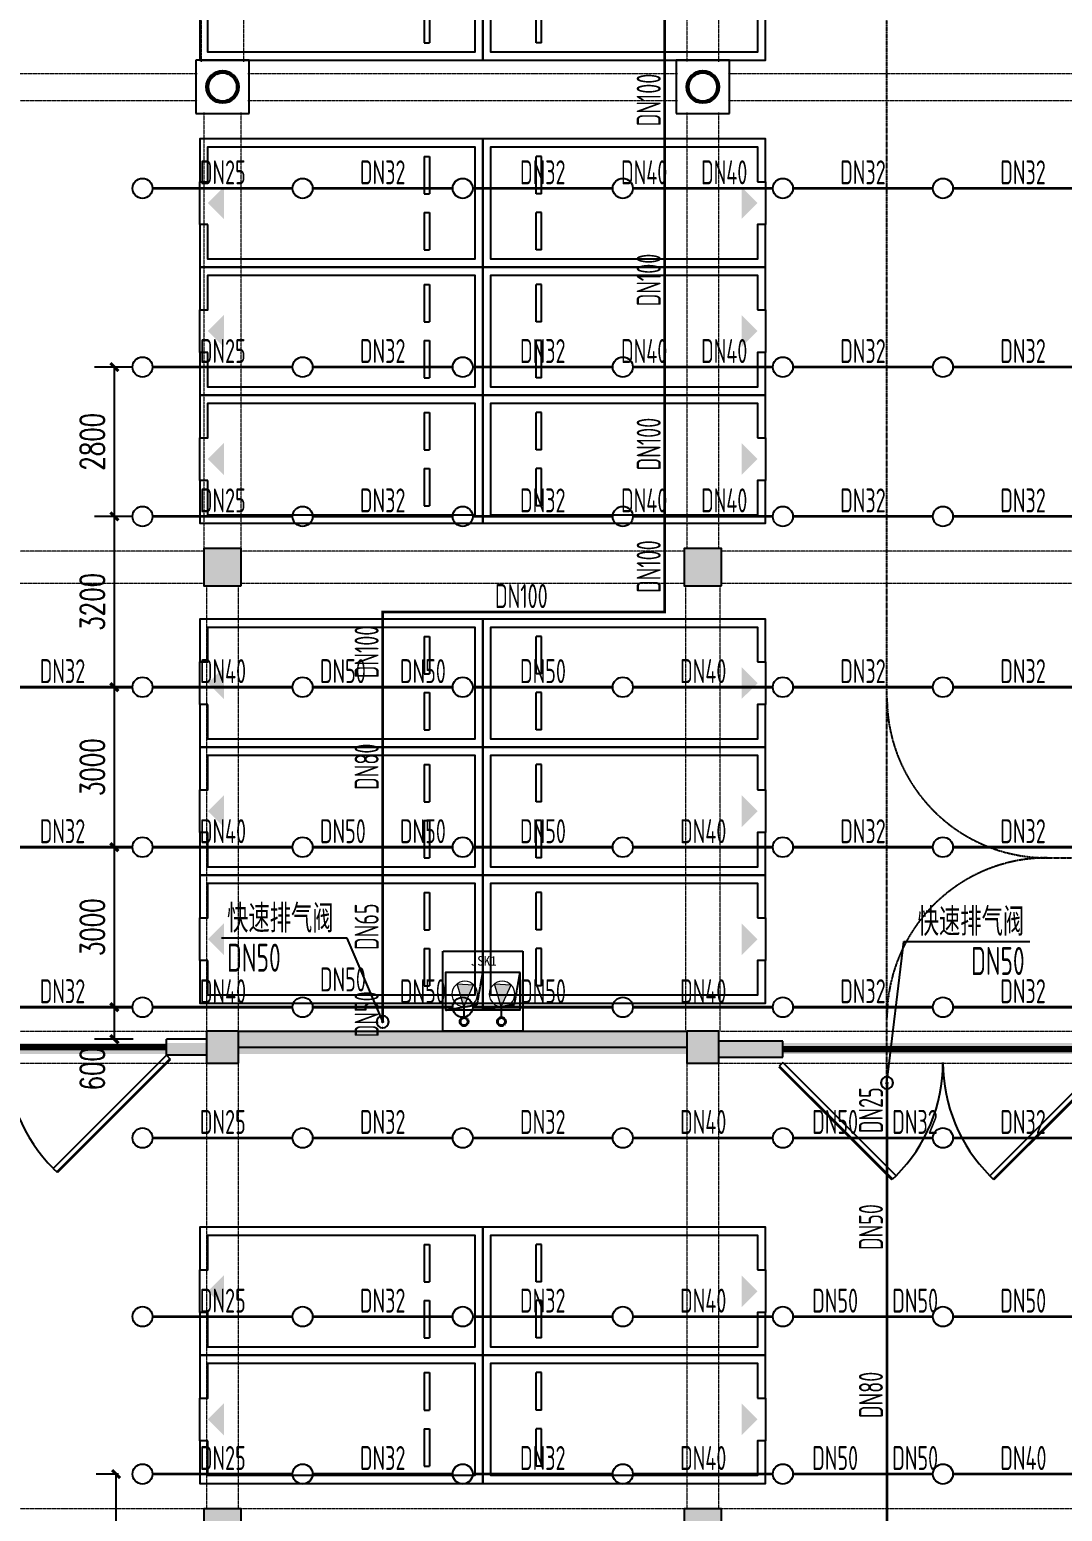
# Model space of a CAD drawing. Extents: x 6824721 to 16538177, y 2478193 to 6665639.
# Drawn here: x 8830099 to 8849452, y 2838751 to 2866526 of the extents above; entities that cross this region are included whole.
import ezdxf

# ---------------------------------------------------------------- set-up
doc = ezdxf.new("R2010")
doc.units = 0
doc.header["$LTSCALE"] = 10
for name, pattern in [('__DASH', [0.35, 0.25, -0.1]), ('DASH', [0.35, 0.25, -0.1]), ('DASHEDX2', [1.5, 1, -0.5]), ('排水', [1.1, 1, -0.1])]:
    doc.linetypes.add(name, pattern=pattern)
for name, color, linetype, lineweight in [('$0$A-PUB_HATCH', 8, 'Continuous', 0), ('GPS-污水', 2, '排水', 40), ('钢梁', 141, 'Continuous', 18)]:
    doc.layers.add(name, color=color, linetype=linetype, lineweight=lineweight)
for name, color, linetype in [('0-wo', 8, 'Continuous'), ('0-绿', 3, 'Continuous'), ('00-停车位', 67, 'Continuous'), ('PUB_HATCH', 8, 'Continuous'), ('S-梁-虚线', 4, 'DASH'), ('W-EQUIP_喷头', 7, 'Continuous'), ('W-PIPE-喷淋中', 6, 'Continuous'), ('W-TEXT_喷淋', 7, 'Continuous'), ('W-TWT_DIM', 3, 'Continuous'), ('W-TWT_LEAD', 3, 'Continuous'), ('W-VALVE_喷淋', 7, 'Continuous'), ('WALL', 9, 'Continuous'), ('排水', 224, 'DASHEDX2'), ('集水坑', 4, 'Continuous')]:
    doc.layers.add(name, color=color, linetype=linetype)
doc.styles.add('_TCH_DIM_T3', font='SIMPLEX', dxfattribs={"width": 0.705882, "bigfont": 'GBCBIG'})
doc.styles.add('_TWT_PIPEDN', font='TSSDENG', dxfattribs={"width": 0.8, "height": 3.5, "bigfont": 'TSSDCHN'})
doc.styles.add('_TWT_SERIAL', font='TSSDENG', dxfattribs={"width": 0.8, "height": 3.5, "bigfont": 'TSSDCHN'})
doc.styles.get("Standard").update_dxf_attribs({"font": 'TSSDENG.shx', "width": 0.7, "bigfont": 'TSSDCHN.shx'})
doc.styles.add('黑体', font='simhei.ttf', dxfattribs={"width": 0.65})
doc.dimstyles.new('_TWT_ARCH&&150', dxfattribs={"dimtxt": 446.25, "dimasz": 150, "dimexe": 375, "dimexo": 450, "dimgap": 189.375, "dimtad": 1, "dimdec": 0, "dimzin": 0, "dimdsep": 46, "dimtxsty": '_TCH_DIM_T3', "dimblk": 'ARCHTICK', "dimcen": 0.09, "dimclrt": 7, "dimazin": 2, "dimtfac": 1, "dimtdec": 0, "dimtix": 1, "dimtmove": 2, "dimatfit": 3, "dimfxl": 0, "dimtolj": 1, "dimtzin": 0, "dimarcsym": 0})

# ---------------------------------------------------------------- blocks, each defined once
blk = doc.blocks.new('车位2400x5300')
at = {"layer": '00-停车位', "color": 251}
for p, q in [((-875, -1000), (-175, -1000)), ((-875, -1100), (-875, -1000)), ((-875, -1100), (-175, -1100)), ((-175, -1100), (-175, -1000)), ((175, -1000), (875, -1000)), ((175, -1100), (175, -1000)), ((175, -1100), (875, -1100)), ((875, -1100), (875, -1000)), ((400, -5300), (-400, -5300))]:
    blk.add_line(p, q, dxfattribs=at)
blk.add_lwpolyline([(400, -5150), (400, -5300), (1200, -5300), (1200, 0), (-1200, 0), (-1200, -5300), (-400, -5300), (-400, -5150), (-1050, -5150), (-1050, -150), (1050, -150), (1050, -5150), (400, -5150)], dxfattribs=at)
blk.add_lwpolyline([(0, -5150, 0, 600, 0), (0, -4850, 600, 600, 0)], format="xyseb", dxfattribs=at)
blk = doc.blocks.new('_FZH')
blk.add_lwpolyline([(-0.5, -0.5), (0.5, -0.5), (0.5, 0.5), (-0.5, 0.5)], close=True)
at = {"layer": 'PUB_HATCH'}
blk.add_solid([(-0.5, -0.5), (0.5, -0.5), (-0.5, 0.5), (0.5, 0.5)], dxfattribs=at)
blk = doc.blocks.new('$DorLib2D$00000091')
for p, q in [((-0.5, 0.0417), (-0.1464, 0.3952)), ((-0.1464, 0.3952), (-0.1582, 0.407)), ((0.1464, 0.3952), (0.1582, 0.407)), ((0.5, 0.0417), (0.1464, 0.3952)), ((-0.5, 0.0417), (-0.5118, 0.0535)), ((0.5, 0.0417), (0.5118, 0.0535))]:
    blk.add_line(p, q)
at = {"const_width": 0.00833}
for points in [[(-0.5118, 0.0535), (-0.1582, 0.407)], [(0.5118, 0.0535), (0.1582, 0.407)]]:
    blk.add_lwpolyline(points, dxfattribs=at)
for centre, start, end in [((-0.5, 0.0417), 0, 45), ((0.5, 0.0417), 135, 180)]:
    blk.add_arc(centre, 0.5, start, end)
blk = doc.blocks.new('$DorLib2D$00000213')
at = {"color": 0, "linetype": 'DASH', "const_width": 0.02}
blk.add_lwpolyline([(0.5, 0), (-0.5, 0)], dxfattribs=at)
blk = doc.blocks.new('$SB01_1')
h = blk.add_hatch(color=256)
h.dxf.hatch_style = 1
h.paths.add_polyline_path([(-0.381, -0.323), (0.5, 0), (-0.381, 0.323)])
h.paths.add_polyline_path([(0, 0), (0.002, 0), (0.002, 0.001), (0, 0.001)], flags=24)
h.paths.add_polyline_path([(0, -0.002), (0.003, -0.002), (0.003, -0.001), (0, -0.001)], flags=24)
h.paths.add_polyline_path([(0, -0.003), (0.003, -0.003), (0.003, -0.002), (0, -0.002)], flags=24)
for p, q in [((0.5, 0), (-0.381, 0.323)), ((-0.381, 0.323), (-0.381, -0.323)), ((0.5, 0), (-0.381, -0.323))]:
    blk.add_line(p, q)
blk.add_circle((0, 0), 0.5)
at = {"flags": 1}
for tag, p in [('UNIT', (0, 0)), ('SPEC', (0, -0.002)), ('WHAT', (0, -0.003))]:
    blk.add_attdef(tag, p, '', height=0.001, dxfattribs=at)
blk = doc.blocks.new('人防集水坑')
at = {"layer": 'GPS-污水', "color": 8, "linetype": '排水', "const_width": 35}
for points in [[(307486, 701151), (307284, 701151)], [(307486, 700451), (307284, 700451)]]:
    blk.add_lwpolyline(points, dxfattribs=at)
at = {"layer": 'GPS-污水', "color": 8, "linetype": '排水'}
for centre in [(307561, 701151), (307561, 700451)]:
    blk.add_circle(centre, 75, dxfattribs=at)
at = {"layer": '集水坑', "color": 8, "linetype": 'DASH', "ltscale": 0.5}
blk.add_lwpolyline([(306241, 700051), (306241, 701551), (307741, 701551), (307741, 700051)], close=True, dxfattribs=at)
at = {"layer": '集水坑', "color": 8, "linetype": 'Continuous', "ltscale": 0.5}
for points in [[(306641, 701501), (306641, 700801), (307341, 700801), (307341, 701501)], [(306641, 700801), (306641, 700101), (307341, 700101), (307341, 700801)]]:
    blk.add_lwpolyline(points, close=True, dxfattribs=at)
at = {"layer": '集水坑', "color": 8, "linetype": 'DASH', "ltscale": 0.5}
for points in [[(307341, 700801), (307237, 701397), (306641, 701501)], [(307347, 700101), (307243, 700697), (306647, 700801)]]:
    blk.add_lwpolyline(points, dxfattribs=at)
at = {"layer": '$0$A-PUB_HATCH', "color": 8, "linetype": '排水', "xscale": -480.0000000000002, "yscale": 480.0000000000002, "zscale": 480.0000000000002, "rotation": 176.2535374729293}
for p in [(307045, 701164, 0), (307045, 700464, 0)]:
    blk.add_blockref('$SB01_1', p, dxfattribs=at)
blk = doc.blocks.new('42pk')
at = {"layer": '排水', "color": 8, "linetype": 'DASH'}
for points in [[(538126, 750265, 0, 0, 0), (538838, 749553, 160, 0, 0), (539262, 749129, 0, 0, 0)], [(542107, 750265, 0, 0, 0), (541395, 749553, 160, 0, 0), (540971, 749129, 0, 0, 0)]]:
    blk.add_lwpolyline(points, format="xyseb", dxfattribs=at)
at = {"layer": '集水坑', "color": 8, "linetype": 'Continuous', "rotation": 270}
blk.add_blockref('人防集水坑', (-160684, 1055266), dxfattribs=at)
at = {"layer": '0-绿', "color": 8, "linetype": 'DASH', "style": '黑体'}
blk.add_text('JSK1', height=179.2, dxfattribs=at).set_placement((539891, 748754, 0))
blk = doc.blocks.new('jkytk')
at = {"layer": 'WALL', "color": 1, "const_width": 200}
for points in [[(8591664, 2868734), (8581726, 2860820), (8579919, 2863088), (8574962, 2859140), (8576768, 2856872), (8573042, 2852788), (8570886, 2854728), (8567106, 2850529), (8569261, 2848589), (8565848, 2844799), (8558488, 2851427), (8549989, 2851427), (8549989, 2856077), (8515539, 2856077)], [(8498859, 2828327), (8482776, 2828327), (8482776, 2792327), (8498891, 2792327), (8498891, 2783328), (8504550, 2783328), (8512897, 2775813), (8515479, 2778680), (8515479, 2788843), (8565856, 2844792), (8558488, 2851427), (8549989, 2851427), (8549989, 2856072), (8515539, 2856072), (8515539, 2864326), (8498940, 2864325), (8498889, 2828327)]]:
    blk.add_lwpolyline(points, dxfattribs=at)
blk = doc.blocks.new('LIANGMOBAN')
at = {"layer": 'S-梁-虚线', "color": 8, "lineweight": 18}
for p, q in [((1963841, 163003), (1963841, 151953)), ((1964641, 151953), (1964641, 163003)), ((1972941, 160003), (1972941, 151953)), ((1973541, 151953), (1973541, 160003)), ((1963766, 151728), (1955716, 151728)), ((1972766, 151728), (1964716, 151728)), ((1981916, 151728), (1973716, 151728)), ((1955716, 151228), (1963766, 151228)), ((1964716, 151228), (1972766, 151228)), ((1973716, 151228), (1981941, 151228)), ((1963891, 151003), (1963891, 142828)), ((1964591, 142828), (1964591, 151003)), ((1972941, 151003), (1972941, 142828)), ((1973541, 142828), (1973541, 151003)), ((1963891, 142778), (1955591, 142778)), ((1972891, 142778), (1964591, 142778)), ((1981941, 142778), (1973591, 142778)), ((1955591, 142178), (1963891, 142178)), ((1963941, 142128), (1963941, 133778)), ((1964541, 133778), (1964541, 142128)), ((1964591, 142178), (1972891, 142178)), ((1972916, 142128), (1972916, 133778)), ((1973566, 133778), (1973566, 142128)), ((1973591, 142178), (1981941, 142178)), ((1955541, 133778), (1963941, 133778)), ((1973566, 133778), (1981941, 133778)), ((1955541, 133178), (1963941, 133178)), ((1963941, 133178), (1963941, 124828)), ((1964541, 124828), (1964541, 133178)), ((1972941, 133178), (1972941, 124828)), ((1973541, 124828), (1973541, 133178)), ((1973541, 133178), (1981941, 133178)), ((1963891, 124828), (1955591, 124828)), ((1972891, 124828), (1964591, 124828)), ((1981891, 124828), (1973591, 124828))]:
    blk.add_line(p, q, dxfattribs=at)
blk = doc.blocks.new('_ArchTick')
at = {"color": 0, "linetype": 'ByBlock', "const_width": 0.4}
blk.add_lwpolyline([(-0.5, -0.5), (0.5, 0.5)], dxfattribs=at)
blk = doc.blocks.new('*D458')
at = {"layer": 'Defpoints', "color": 0, "transparency": 16777216}
for p in [(8831687, 2860201), (8832490, 2860201), (8832490, 2857401)]:
    blk.add_point(p, dxfattribs=at)
at = {"layer": 'W-TWT_DIM', "color": 0, "lineweight": -2, "transparency": 16777216}
for p, q in [((8832040, 2860201), (8831312, 2860201)), ((8831687, 2857401), (8831687, 2860201)), ((8832040, 2857401), (8831312, 2857401))]:
    blk.add_line(p, q, dxfattribs=at)
at = {"layer": 'W-TWT_DIM', "color": 0, "lineweight": -2, "transparency": 16777216, "xscale": 150, "yscale": 150, "zscale": 150}
for p, rotation in [((8831687, 2860201), 90), ((8831687, 2857401), 270)]:
    blk.add_blockref('_ArchTick', p, dxfattribs=dict(at, rotation=rotation))
at = {"layer": 'W-TWT_DIM', "color": 7, "transparency": 16777216, "insert": (8831275, 2858801), "char_height": 446.2, "attachment_point": 5, "rotation": 90, "style": '_TCH_DIM_T3'}
blk.add_mtext('\\A1;2800', dxfattribs=at)
blk = doc.blocks.new('*D459')
at = {"layer": 'Defpoints', "color": 0, "transparency": 16777216}
for p in [(8831687, 2857401), (8832490, 2857401), (8832490, 2854201)]:
    blk.add_point(p, dxfattribs=at)
at = {"layer": 'W-TWT_DIM', "color": 0, "lineweight": -2, "transparency": 16777216}
for p, q in [((8832040, 2857401), (8831312, 2857401)), ((8831687, 2854201), (8831687, 2857401)), ((8832040, 2854201), (8831312, 2854201))]:
    blk.add_line(p, q, dxfattribs=at)
at = {"layer": 'W-TWT_DIM', "color": 0, "lineweight": -2, "transparency": 16777216, "xscale": 150, "yscale": 150, "zscale": 150}
for p, rotation in [((8831687, 2857401), 90), ((8831687, 2854201), 270)]:
    blk.add_blockref('_ArchTick', p, dxfattribs=dict(at, rotation=rotation))
at = {"layer": 'W-TWT_DIM', "color": 7, "transparency": 16777216, "insert": (8831275, 2855801), "char_height": 446.2, "attachment_point": 5, "rotation": 90, "style": '_TCH_DIM_T3'}
blk.add_mtext('\\A1;3200', dxfattribs=at)
blk = doc.blocks.new('*D460')
at = {"layer": 'Defpoints', "color": 0, "transparency": 16777216}
for p in [(8831687, 2854201), (8832490, 2854201), (8832490, 2851201)]:
    blk.add_point(p, dxfattribs=at)
at = {"layer": 'W-TWT_DIM', "color": 0, "lineweight": -2, "transparency": 16777216}
for p, q in [((8832040, 2854201), (8831312, 2854201)), ((8831687, 2851201), (8831687, 2854201)), ((8832040, 2851201), (8831312, 2851201))]:
    blk.add_line(p, q, dxfattribs=at)
at = {"layer": 'W-TWT_DIM', "color": 0, "lineweight": -2, "transparency": 16777216, "xscale": 150, "yscale": 150, "zscale": 150}
for p, rotation in [((8831687, 2854201), 90), ((8831687, 2851201), 270)]:
    blk.add_blockref('_ArchTick', p, dxfattribs=dict(at, rotation=rotation))
at = {"layer": 'W-TWT_DIM', "color": 7, "transparency": 16777216, "insert": (8831275, 2852701), "char_height": 446.2, "attachment_point": 5, "rotation": 90, "style": '_TCH_DIM_T3'}
blk.add_mtext('\\A1;3000', dxfattribs=at)
blk = doc.blocks.new('*D461')
at = {"layer": 'Defpoints', "color": 0, "transparency": 16777216}
for p in [(8831687, 2851201), (8832490, 2851201), (8832490, 2848201)]:
    blk.add_point(p, dxfattribs=at)
at = {"layer": 'W-TWT_DIM', "color": 0, "lineweight": -2, "transparency": 16777216}
for p, q in [((8832040, 2851201), (8831312, 2851201)), ((8831687, 2848201), (8831687, 2851201)), ((8832040, 2848201), (8831312, 2848201))]:
    blk.add_line(p, q, dxfattribs=at)
at = {"layer": 'W-TWT_DIM', "color": 0, "lineweight": -2, "transparency": 16777216, "xscale": 150, "yscale": 150, "zscale": 150}
for p, rotation in [((8831687, 2851201), 90), ((8831687, 2848201), 270)]:
    blk.add_blockref('_ArchTick', p, dxfattribs=dict(at, rotation=rotation))
at = {"layer": 'W-TWT_DIM', "color": 7, "transparency": 16777216, "insert": (8831275, 2849701), "char_height": 446.2, "attachment_point": 5, "rotation": 90, "style": '_TCH_DIM_T3'}
blk.add_mtext('\\A1;3000', dxfattribs=at)
blk = doc.blocks.new('*D462')
at = {"layer": 'Defpoints', "color": 0, "transparency": 16777216}
for p in [(8831687, 2848201), (8832490, 2848201), (8832490, 2847601)]:
    blk.add_point(p, dxfattribs=at)
at = {"layer": 'W-TWT_DIM', "color": 0, "lineweight": -2, "transparency": 16777216}
for p, q in [((8832040, 2848201), (8831312, 2848201)), ((8831687, 2847601), (8831687, 2848201)), ((8832040, 2847601), (8831312, 2847601))]:
    blk.add_line(p, q, dxfattribs=at)
at = {"layer": 'W-TWT_DIM', "color": 0, "lineweight": -2, "transparency": 16777216, "xscale": 150, "yscale": 150, "zscale": 150}
for p, rotation in [((8831687, 2848201), 90), ((8831687, 2847601), 270)]:
    blk.add_blockref('_ArchTick', p, dxfattribs=dict(at, rotation=rotation))
at = {"layer": 'W-TWT_DIM', "color": 7, "transparency": 16777216, "insert": (8831275, 2847046), "char_height": 446.2, "attachment_point": 5, "rotation": 90, "style": '_TCH_DIM_T3'}
blk.add_mtext('\\A1;600', dxfattribs=at)
blk = doc.blocks.new('*D574')
at = {"layer": 'Defpoints', "color": 0, "transparency": 16777216}
for p in [(8831718, 2839451), (8832214, 2839451), (8832214, 2836601)]:
    blk.add_point(p, dxfattribs=at)
at = {"layer": 'W-TWT_DIM', "color": 0, "lineweight": -2, "transparency": 16777216}
for p, q in [((8831764, 2839451), (8831343, 2839451)), ((8831718, 2836601), (8831718, 2839451)), ((8831764, 2836601), (8831343, 2836601))]:
    blk.add_line(p, q, dxfattribs=at)
at = {"layer": 'W-TWT_DIM', "color": 0, "lineweight": -2, "transparency": 16777216, "xscale": 150, "yscale": 150, "zscale": 150}
for p, rotation in [((8831718, 2839451), 90), ((8831718, 2836601), 270)]:
    blk.add_blockref('_ArchTick', p, dxfattribs=dict(at, rotation=rotation))
at = {"layer": 'W-TWT_DIM', "color": 7, "transparency": 16777216, "insert": (8831305, 2838026), "char_height": 446.2, "attachment_point": 5, "rotation": 90, "style": '_TCH_DIM_T3'}
blk.add_mtext('\\A1;2850', dxfattribs=at)
blk = doc.blocks.new('$TwtSys$00000125')
blk.add_circle((0, 0, 0), 1)
blk = doc.blocks.new('*X173')
at = {"color": 0}
for p, q in [((67765, 41337), (67838, 41410)), ((67846, 41260), (67765, 41341)), ((67766, 41321), (67854, 41409)), ((67828, 41261), (67766, 41323)), ((67861, 41263), (67768, 41356)), ((67769, 41358), (67817, 41406)), ((67770, 41307), (67868, 41405)), ((67874, 41268), (67773, 41369)), ((67776, 41295), (67880, 41399)), ((67799, 41272), (67777, 41294)), ((67885, 41275), (67780, 41380)), ((67784, 41285), (67890, 41391)), ((67894, 41283), (67788, 41389)), ((67793, 41277), (67898, 41382)), ((67902, 41293), (67798, 41397)), ((67804, 41269), (67906, 41371)), ((67908, 41304), (67809, 41403)), ((67816, 41264), (67911, 41359)), ((67913, 41318), (67822, 41408)), ((67830, 41261), (67914, 41345)), ((67915, 41333), (67838, 41410)), ((67848, 41260), (67914, 41327)), ((67913, 41353), (67858, 41408)), ((67872, 41267), (67908, 41303))]:
    blk.add_line(p, q, dxfattribs=at)
blk = doc.blocks.new('$VALVE$00000374')
at = {"elevation": 0}
blk.add_lwpolyline([(-63, 0, 1), (63, 0, 1), (-63, 0, 1.063538)], format="xyb", dxfattribs=at)
at = {"color": 7}
for radius in [6.64, 4.98]:
    blk.add_circle((0, 0, 0), radius, dxfattribs=at)
for p in [(-63, 0, 0), (63, 0, 0)]:
    blk.add_point(p)
at = {"color": 7, "xscale": 0.0637181236379547, "yscale": 0.0637181236379547, "zscale": 0.0637181236379547}
blk.add_blockref('*X173', (-4323, -2634, 0), dxfattribs=at)

msp = doc.modelspace()

# ---------------------------------------------------------------- hatches: boundary and pattern name
at = {"layer": '0-wo'}
for points in [[(8842414.1, 2847451.5), (8842414.1, 2847751.5), (8834014.1, 2847751.5), (8834014.1, 2847451.5)], [(8843014.1, 2847564.6), (8843014.1, 2847264.6), (8844214.1, 2847264.6), (8844214.1, 2847564.6)]]:
    msp.add_hatch(color=8, dxfattribs=at).paths.add_polyline_path(points)
at = {"layer": 'W-PIPE-喷淋中'}
for points in [[(8836714.1, 2855609.1), (8836714.1, 2855635.4), (8836687.8, 2855635.4)], [(8836714.1, 2855609.1), (8836687.8, 2855609.1), (8836687.8, 2855635.4)], [(8842000.5, 2855609.1), (8842026.7, 2855609.1), (8842026.7, 2855582.9)], [(8842000.5, 2855609.1), (8842000.5, 2855582.9), (8842026.7, 2855582.9)]]:
    msp.add_hatch(color=256, dxfattribs=at).paths.add_polyline_path(points)

# ---------------------------------------------------------------- linework, layer by layer
at = {"layer": '0-wo', "color": 8}
for p, q in [((8834214.1, 2865951.5), (8833214.1, 2865951.5)), ((8833214.1, 2865951.5), (8833214.1, 2864951.5)), ((8834214.1, 2864951.5), (8834214.1, 2865951.5)), ((8843214.1, 2865951.5), (8842214.1, 2865951.5)), ((8842214.1, 2865951.5), (8842214.1, 2864951.5)), ((8843214.1, 2864951.5), (8843214.1, 2865951.5)), ((8833214.1, 2864951.5), (8834214.1, 2864951.5)), ((8842214.1, 2864951.5), (8843214.1, 2864951.5)), ((8833414.1, 2847601.5), (8832664, 2847601.5)), ((8832664, 2847301.5), (8832664, 2847601.5)), ((8834014.1, 2847751.5), (8842414.1, 2847751.5)), ((8844214.1, 2847564.6), (8843014.1, 2847564.6)), ((8844214.1, 2847564.6), (8843014.1, 2847564.6)), ((8844214.1, 2847264.6), (8844214.1, 2847564.6)), ((8844214.1, 2847264.6), (8844214.1, 2847564.6)), ((8833414.1, 2847301.5), (8832664, 2847301.5)), ((8834014.1, 2847451.5), (8842414.1, 2847451.5)), ((8843014.1, 2847264.6), (8844214.1, 2847264.6)), ((8843014.1, 2847264.6), (8844214.1, 2847264.6))]:
    msp.add_line(p, q, dxfattribs=at)
at = {"layer": '0-wo', "color": 8, "linetype": '__DASH', "ltscale": 1.5}
for points in [[(8813284.6, 2784317.7), (8845393.5, 2819978.2, 0.185339), (8846164.1, 2821985.6), (8846164.1, 2937489)], [(8849164.1, 2851001.5), (8859914.1, 2851001.5, 0.4142136), (8862914.1, 2854001.5), (8862914.1, 2937489)], [(8849164.1, 2851001.5, -0.4142136), (8846164.1, 2854001.5)], [(8849164.1, 2851001.5, 0.4142136), (8846164.1, 2848001.5)]]:
    msp.add_lwpolyline(points, format="xyb", dxfattribs=at)
at = {"layer": '0-wo', "color": 8, "lineweight": 35}
for points in [[(8833444.1, 2865451.5, -1), (8833984.1, 2865451.5, -1)], [(8842444.1, 2865451.5, -1), (8842984.1, 2865451.5, -1)]]:
    msp.add_lwpolyline(points, format="xyb", close=True, dxfattribs=at)
for centre in [(8833714.1, 2865451.5), (8833714.1, 2865451.5), (8842714.1, 2865451.5), (8842714.1, 2865451.5)]:
    msp.add_circle(centre, 300, dxfattribs=at)
at = {"layer": 'W-PIPE-喷淋中', "ltscale": 1.5, "const_width": 52.5}
for points in [[(8842000.5, 2863551.5), (8842000.5, 2866951.5)], [(8832401.6, 2863551.5), (8835026.6, 2863551.5)], [(8835401.6, 2863551.5), (8838026.6, 2863551.5)], [(8838401.6, 2863551.5), (8841026.6, 2863551.5)], [(8842000.5, 2863551.5), (8841401.6, 2863551.5)], [(8844026.6, 2863551.5), (8842000.5, 2863551.5)], [(8842000.5, 2860201.5), (8842000.5, 2863551.5)], [(8847026.6, 2863551.5), (8844401.6, 2863551.5)], [(8850026.6, 2863551.5), (8847401.6, 2863551.5)], [(8832401.6, 2860201.5), (8835026.6, 2860201.5)], [(8835401.6, 2860201.5), (8838026.6, 2860201.5)], [(8838401.6, 2860201.5), (8841026.6, 2860201.5)], [(8841401.6, 2860201.5), (8842000.5, 2860201.5)], [(8842000.5, 2857401.5), (8842000.5, 2860201.5)], [(8842000.5, 2860201.5), (8844026.6, 2860201.5)], [(8847026.6, 2860201.5), (8844401.6, 2860201.5)], [(8850026.6, 2860201.5), (8847401.6, 2860201.5)], [(8832401.6, 2857401.5), (8835026.6, 2857401.5)], [(8835401.6, 2857401.5), (8838026.6, 2857401.5)], [(8838401.6, 2857401.5), (8841026.6, 2857401.5)], [(8841401.6, 2857401.5), (8842000.5, 2857401.5)], [(8842000.5, 2855609.1), (8842000.5, 2857401.5)], [(8842000.5, 2857401.5), (8844026.6, 2857401.5)], [(8847026.6, 2857401.5), (8844401.6, 2857401.5)], [(8850026.6, 2857401.5), (8847401.6, 2857401.5)], [(8842000.5, 2855609.1), (8836714.1, 2855609.1)], [(8836714.1, 2854201.5), (8836714.1, 2855609.1)], [(8829401.6, 2854201.5), (8832026.6, 2854201.5)], [(8832401.6, 2854201.5), (8835026.6, 2854201.5)], [(8835401.6, 2854201.5), (8836714.1, 2854201.5)], [(8836714.1, 2854201.5), (8838026.6, 2854201.5)], [(8836714.1, 2851201.5), (8836714.1, 2854201.5)], [(8838401.6, 2854201.5), (8841026.6, 2854201.5)], [(8841401.6, 2854201.5), (8844026.6, 2854201.5)], [(8847026.6, 2854201.5), (8844401.6, 2854201.5)], [(8850026.6, 2854201.5), (8847401.6, 2854201.5)], [(8829401.6, 2851201.5), (8832026.6, 2851201.5)], [(8832401.6, 2851201.5), (8835026.6, 2851201.5)], [(8835401.6, 2851201.5), (8836714.1, 2851201.5)], [(8836714.1, 2851201.5), (8838026.6, 2851201.5)], [(8836714.1, 2848201.5), (8836714.1, 2851201.5)], [(8838401.6, 2851201.5), (8841026.6, 2851201.5)], [(8841401.6, 2851201.5), (8844026.6, 2851201.5)], [(8847026.6, 2851201.5), (8844401.6, 2851201.5)], [(8850026.6, 2851201.5), (8847401.6, 2851201.5)], [(8829401.6, 2848201.5), (8832026.6, 2848201.5)], [(8832401.6, 2848201.5), (8835026.6, 2848201.5)], [(8835401.6, 2848201.5), (8836714.1, 2848201.5)], [(8836714.1, 2848041.6), (8836714.1, 2848201.5)], [(8836714.1, 2848201.5), (8838026.6, 2848201.5)], [(8836714.1, 2847927.8), (8836714.1, 2848041.6)], [(8838401.6, 2848201.5), (8841026.6, 2848201.5)], [(8841401.6, 2848201.5), (8844026.6, 2848201.5)], [(8847026.6, 2848201.5), (8844401.6, 2848201.5)], [(8850026.6, 2848201.5), (8847401.6, 2848201.5)], [(8846164.1, 2846783), (8846164.1, 2845751.5)], [(8835026.6, 2845751.5), (8832401.6, 2845751.5)], [(8838026.6, 2845751.5), (8835401.6, 2845751.5)], [(8841026.6, 2845751.5), (8838401.6, 2845751.5)], [(8844026.6, 2845751.5), (8841401.6, 2845751.5)], [(8846164.1, 2845751.5), (8844401.6, 2845751.5)], [(8847026.6, 2845751.5), (8846164.1, 2845751.5)], [(8846164.1, 2845751.5), (8846164.1, 2842401.5)], [(8847401.6, 2845751.5), (8850026.6, 2845751.5)], [(8835026.6, 2842401.5), (8832401.6, 2842401.5)], [(8838026.6, 2842401.5), (8835401.6, 2842401.5)], [(8841026.6, 2842401.5), (8838401.6, 2842401.5)], [(8844026.6, 2842401.5), (8841401.6, 2842401.5)], [(8846164.1, 2842401.5), (8844401.6, 2842401.5)], [(8846164.1, 2842401.5), (8846164.1, 2839451.5)], [(8847026.6, 2842401.5), (8846164.1, 2842401.5)], [(8850026.6, 2842401.5), (8847401.6, 2842401.5)], [(8835026.6, 2839451.5), (8832401.6, 2839451.5)], [(8838026.6, 2839451.5), (8835401.6, 2839451.5)], [(8841026.6, 2839451.5), (8838401.6, 2839451.5)], [(8844026.6, 2839451.5), (8841401.6, 2839451.5)], [(8846164.1, 2839451.5), (8844401.6, 2839451.5)], [(8846164.1, 2839451.5), (8846164.1, 2836601.5)], [(8847026.6, 2839451.5), (8846164.1, 2839451.5)], [(8850026.6, 2839451.5), (8847401.6, 2839451.5)]]:
    msp.add_lwpolyline(points, dxfattribs=at)
at = {"layer": 'W-TWT_LEAD'}
for p, q in [((8836051.6, 2849497.1), (8833694.2, 2849497.1)), ((8836717.5, 2847931.1), (8836051.6, 2849497.1)), ((8846162.3, 2846785.5), (8846482.9, 2849435.7)), ((8846482.9, 2849435.7), (8848840.3, 2849435.7))]:
    msp.add_line(p, q, dxfattribs=at)

# ---------------------------------------------------------------- block references
msp.add_blockref('jkytk', (305383.7, -8645.8))
at = {"layer": '0-wo'}
msp.add_blockref('42pk', (8298472.7, 2100226.9), dxfattribs=at)
at = {"layer": '0-wo', "color": 8}
for p, rotation in [((8838589.1, 2867151.5), 270), ((8838589.1, 2867151.5), 90), ((8838589.1, 2863276.5), 270), ((8838589.1, 2863276.5), 90), ((8838589.1, 2860876.5), 270), ((8838589.1, 2860876.5), 90), ((8838589.1, 2858476.5), 270), ((8838589.1, 2858476.5), 90), ((8838589.1, 2854276.5), 270), ((8838589.1, 2854276.5), 90), ((8838589.1, 2851876.5), 270), ((8838589.1, 2851876.5), 90), ((8838589.1, 2849476.5), 270), ((8838589.1, 2849476.5), 90), ((8838589.1, 2842876.5), 270), ((8838589.1, 2842876.5), 90), ((8838589.1, 2840476.5), 270), ((8838589.1, 2840476.5), 90)]:
    msp.add_blockref('车位2400x5300', p, dxfattribs=dict(at, rotation=rotation))
for name, p, xscale, yscale, zscale, rotation in [('_FZH', (8833714.1, 2856451.5), 700, 700, 700, 90), ('_FZH', (8842714.1, 2856451.5), 700, 700, 700, 90), ('$DorLib2D$00000213', (8829664, 2847451.5), 6000, 6000, 100, 180), ('_FZH', (8833714.1, 2847451.5), 600, 600, 600, 90), ('_FZH', (8842714.1, 2847451.5), 600, 600, 600, 90), ('$DorLib2D$00000091', (8829664, 2847551.5), 6000, 6000, 100, 180), ('$DorLib2D$00000213', (8847214.1, 2847414.6), 6000, 6000, 300, 180), ('_FZH', (8833714.1, 2838451.5), 700, 700, 700, 90), ('_FZH', (8842714.1, 2838451.5), 700, 700, 700, 90)]:
    msp.add_blockref(name, p, dxfattribs=dict(at, xscale=xscale, yscale=yscale, zscale=zscale, rotation=rotation))
at = {"layer": '0-wo', "color": 8, "xscale": -6000, "yscale": -6000, "zscale": 300}
msp.add_blockref('$DorLib2D$00000091', (8847214.1, 2847414.6), dxfattribs=at)
at = {"layer": 'W-EQUIP_喷头', "xscale": 187.5, "yscale": 187.5, "zscale": 187.5}
for p in [(8832214.1, 2863551.5), (8835214.1, 2863551.5), (8838214.1, 2863551.5), (8841214.1, 2863551.5), (8844214.1, 2863551.5), (8847214.1, 2863551.5), (8832214.1, 2860201.5), (8835214.1, 2860201.5), (8838214.1, 2860201.5), (8841214.1, 2860201.5), (8844214.1, 2860201.5), (8847214.1, 2860201.5), (8832214.1, 2857401.5), (8835214.1, 2857401.5), (8838214.1, 2857401.5), (8841214.1, 2857401.5), (8844214.1, 2857401.5), (8847214.1, 2857401.5), (8832214.1, 2854201.5), (8835214.1, 2854201.5), (8838214.1, 2854201.5), (8841214.1, 2854201.5), (8844214.1, 2854201.5), (8847214.1, 2854201.5), (8832214.1, 2851201.5), (8835214.1, 2851201.5), (8838214.1, 2851201.5), (8841214.1, 2851201.5), (8844214.1, 2851201.5), (8847214.1, 2851201.5), (8832214.1, 2848201.5), (8835214.1, 2848201.5), (8838214.1, 2848201.5), (8841214.1, 2848201.5), (8844214.1, 2848201.5), (8847214.1, 2848201.5), (8832214.1, 2845751.5), (8835214.1, 2845751.5), (8838214.1, 2845751.5), (8841214.1, 2845751.5), (8844214.1, 2845751.5), (8847214.1, 2845751.5), (8832214.1, 2842401.5), (8835214.1, 2842401.5), (8838214.1, 2842401.5), (8841214.1, 2842401.5), (8844214.1, 2842401.5), (8847214.1, 2842401.5), (8832214.1, 2839451.5), (8835214.1, 2839451.5), (8838214.1, 2839451.5), (8841214.1, 2839451.5), (8844214.1, 2839451.5), (8847214.1, 2839451.5)]:
    msp.add_blockref('$TwtSys$00000125', p, dxfattribs=at)
at = {"layer": 'W-VALVE_喷淋', "xscale": -1.8, "yscale": -1.8, "zscale": 1.8}
for p, rotation in [((8836714.1, 2847927.8), 90), ((8846164.5, 2846783.3), 270)]:
    msp.add_blockref('$VALVE$00000374', p, dxfattribs=dict(at, rotation=rotation))
at = {"layer": '钢梁', "color": 6}
msp.add_blockref('LIANGMOBAN', (6869472.7, 2713973), dxfattribs=at)

# ---------------------------------------------------------------- texts
at = {"layer": 'W-TEXT_喷淋', "style": '_TWT_PIPEDN', "width": 0.64}
for s, p in [('DN100', (8841925.5, 2864714.2)), ('DN100', (8841925.5, 2861339.2)), ('DN100', (8841925.5, 2858264.2)), ('DN100', (8841925.5, 2855968.1)), ('DN100', (8836639.1, 2854368.1)), ('DN80', (8836639.1, 2852275)), ('DN65', (8836639.1, 2849275)), ('DN50', (8836639.1, 2847638.2)), ('DN25', (8846089.1, 2845840.8)), ('DN50', (8846089.1, 2843650)), ('DN80', (8846089.1, 2840500))]:
    msp.add_text(s, height=450, rotation=90, dxfattribs=at).set_placement(p)
for s, p in [('DN25', (8833287.6, 2863626.5)), ('DN32', (8836287.6, 2863626.5)), ('DN32', (8839287.6, 2863626.5)), ('DN40', (8841180.8, 2863626.5)), ('DN40', (8842680.8, 2863626.5)), ('DN32', (8845287.6, 2863626.5)), ('DN32', (8848287.6, 2863626.5)), ('DN25', (8833287.6, 2860276.5)), ('DN32', (8836287.6, 2860276.5)), ('DN32', (8839287.6, 2860276.5)), ('DN40', (8841180.8, 2860276.5)), ('DN40', (8842680.8, 2860276.5)), ('DN32', (8845287.6, 2860276.5)), ('DN32', (8848287.6, 2860276.5)), ('DN25', (8833287.6, 2857476.5)), ('DN32', (8836287.6, 2857476.5)), ('DN32', (8839287.6, 2857476.5)), ('DN40', (8841180.8, 2857476.5)), ('DN40', (8842680.8, 2857476.5)), ('DN32', (8845287.6, 2857476.5)), ('DN32', (8848287.6, 2857476.5)), ('DN100', (8838820.1, 2855684.1)), ('DN32', (8830287.6, 2854276.5)), ('DN40', (8833287.6, 2854276.5)), ('DN50', (8835537.6, 2854276.5)), ('DN50', (8837037.6, 2854276.5)), ('DN50', (8839287.6, 2854276.5)), ('DN40', (8842287.6, 2854276.5)), ('DN32', (8845287.6, 2854276.5)), ('DN32', (8848287.6, 2854276.5)), ('DN32', (8830287.6, 2851276.5)), ('DN40', (8833287.6, 2851276.5)), ('DN50', (8835537.6, 2851276.5)), ('DN50', (8837037.6, 2851276.5)), ('DN50', (8839287.6, 2851276.5)), ('DN40', (8842287.6, 2851276.5)), ('DN32', (8845287.6, 2851276.5)), ('DN32', (8848287.6, 2851276.5)), ('DN50', (8835538.7, 2848497.1)), ('DN32', (8830287.6, 2848276.5)), ('DN40', (8833287.6, 2848276.5)), ('DN50', (8837037.6, 2848276.5)), ('DN50', (8839287.6, 2848276.5)), ('DN40', (8842287.6, 2848276.5)), ('DN32', (8845287.6, 2848276.5)), ('DN32', (8848287.6, 2848276.5)), ('DN25', (8833287.6, 2845826.5)), ('DN32', (8836287.6, 2845826.5)), ('DN32', (8839287.6, 2845826.5)), ('DN40', (8842287.6, 2845826.5)), ('DN50', (8844762.6, 2845826.5)), ('DN32', (8846262.6, 2845826.5)), ('DN32', (8848287.6, 2845826.5)), ('DN25', (8833287.6, 2842476.5)), ('DN32', (8836287.6, 2842476.5)), ('DN32', (8839287.6, 2842476.5)), ('DN40', (8842287.6, 2842476.5)), ('DN50', (8844762.6, 2842476.5)), ('DN50', (8846262.6, 2842476.5)), ('DN50', (8848287.6, 2842476.5)), ('DN25', (8833287.6, 2839526.5)), ('DN32', (8836287.6, 2839526.5)), ('DN32', (8839287.6, 2839526.5)), ('DN40', (8842287.6, 2839526.5)), ('DN50', (8844762.6, 2839526.5)), ('DN50', (8846262.6, 2839526.5)), ('DN40', (8848287.6, 2839526.5))]:
    msp.add_text(s, height=450, dxfattribs=at).set_placement(p)
at = {"layer": 'W-TWT_LEAD', "color": 7, "style": '_TWT_SERIAL'}
for s, width, p in [('快速排气阀', 0.8, (8833799.2, 2849602.1)), ('快速排气阀', 0.8, (8846741.2, 2849540.7)), ('DN50', 0.64, (8833799.2, 2848867.1)), ('DN50', 0.64, (8847740.2, 2848805.7))]:
    msp.add_text(s, height=525, dxfattribs=dict(at, width=width)).set_placement(p)

# ---------------------------------------------------------------- dimensions: what is measured, and where the dimension line sits
at = {"layer": 'W-TWT_DIM'}
for p1, p2, distance, picture, middle in [((8832489.9, 2857401.5), (8832489.9, 2860201.5), 802.4, '*D458', (8831274.9, 2858801.5)), ((8832489.9, 2854201.5), (8832489.9, 2857401.5), 802.4, '*D459', (8831274.9, 2855801.5)), ((8832489.9, 2851201.5), (8832489.9, 2854201.5), 802.4, '*D460', (8831274.9, 2852701.5)), ((8832489.9, 2848201.5), (8832489.9, 2851201.5), 802.4, '*D461', (8831274.9, 2849701.5)), ((8832214.1, 2836601.5), (8832214.1, 2839451.5), 496.1, '*D574', (8831305.4, 2838026.5))]:
    dim = msp.add_aligned_dim(p1=p1, p2=p2, distance=distance, dimstyle='_TWT_ARCH&&150', dxfattribs=at)
    dim.commit()
    dim.dimension.update_dxf_attribs({"geometry": picture, "text_midpoint": middle})
dim = msp.add_linear_dim(base=(8831687.4, 2848201.5), p1=(8832489.9, 2847601.5), p2=(8832489.9, 2848201.5), angle=90, dimstyle='_TWT_ARCH&&150', dxfattribs=at)
dim.commit()
dim.dimension.update_dxf_attribs({"geometry": '*D462', "text_midpoint": (8831274.9, 2847046.5), "dimtype": 129})

doc.saveas('drawing.dxf')
